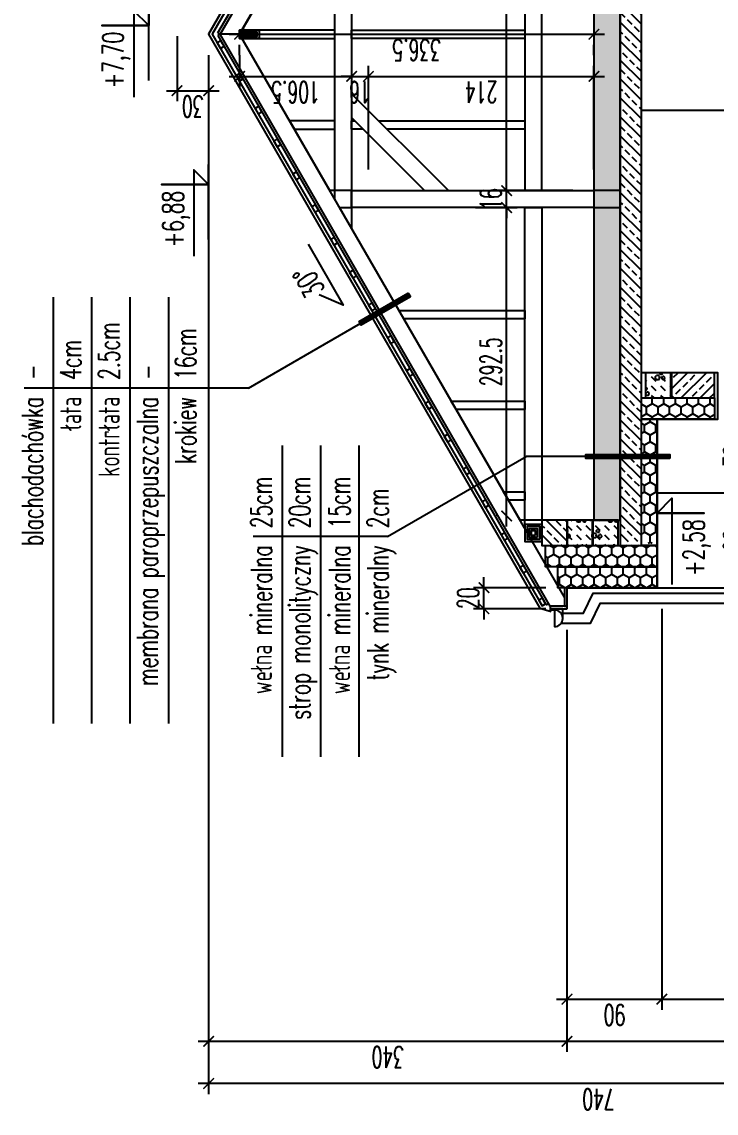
# Model space of a CAD drawing. Header units: millimetres. Extents: x -24587 to 37983, y -70862 to 338.
# Drawn here: x 13730 to 14389, y -61416 to -60381 of the extents above; entities that cross this region are included whole.
import ezdxf
from ezdxf.enums import TextEntityAlignment as Align

# ---------------------------------------------------------------- set-up
doc = ezdxf.new("R2010")
doc.units = ezdxf.units.MM
doc.header["$LTSCALE"] = 50
doc.linetypes.add('DASHED2', pattern=[9.525, 6.35, -3.175])
doc.layers.get('Defpoints').update_dxf_attribs({"color": 251})
for name, color, linetype in [('A-WIEZBA', 163, 'Continuous'), ('K-CIENKIEP', 8, 'DASHED2'), ('K-HATCH', 8, 'Continuous'), ('K-LINIA', 254, 'Continuous'), ('K-SCIANY', 2, 'Continuous'), ('K-SRUBY', 3, 'Continuous'), ('K-TEXT 2.4mm', 71, 'Continuous'), ('K-TEXT 2mm', 254, 'Continuous'), ('K-WYMIARY', 1, 'Continuous')]:
    doc.layers.add(name, color=color, linetype=linetype)
doc.styles.add('text 2mm', font='romans.shx', dxfattribs={"width": 0.65})
doc.styles.add('WYM1', font='romanszb.shx', dxfattribs={"width": 0.6})
doc.dimstyles.new('CM100', dxfattribs={"dimscale": 5, "dimtxt": 2, "dimasz": 1, "dimexe": 1, "dimexo": 2, "dimgap": 0.5, "dimtad": 1, "dimrnd": 0.5, "dimdsep": 46, "dimtxsty": 'WYM1', "dimblk": 'OBLIQUE', "dimcen": 0, "dimdle": 1, "dimclrd": 253, "dimclre": 251, "dimclrt": 30, "dimadec": 0, "dimazin": 0, "dimtfac": 1, "dimtix": 1, "dimtmove": 0, "dimatfit": 0, "dimfxl": 1, "dimtfillclr": 256, "dimtolj": 1, "dimarcsym": 0})
pattern_1 = [(90, (1476.231, -2), (-5.4992613, 9.525), [6.35, -12.7]), (210, (1476.231, -2), (-5.49926133, -9.525), [6.35, -12.7]), (150, (1476.231, -2), (-10.9985226, 2e-08), [-12.7, 6.35])]
pattern_2 = [(90, (-4e-14, 1), (-30, 30), [1, -29]), (90, (-3, 1), (-30, 30), [1, -29]), (90, (-2, 6), (-30, 30), [1, -29]), (90, (-5, 6), (-30, 30), [1, -29]), (90, (-15, 16), (-30, 30), [1, -29]), (90, (-18, 16), (-30, 30), [1, -29]), (90, (-17, 21), (-30, 30), [1, -29]), (90, (-20, 21), (-30, 30), [1, -29]), (90, (-5, 1), (-30, 30), [2, -28]), (90, (-9, 1), (-30, 30), [2, -28]), (90, (-20, 16), (-30, 30), [2, -28]), (90, (-24, 16), (-30, 30), [2, -28]), (180, (-1, -4e-14), (-30, -30), [1, -29]), (180, (-1, 3), (-30, -30), [1, -29]), (180, (-3, 5), (-30, -30), [1, -29]), (180, (-3, 8), (-30, -30), [1, -29]), (180, (-16, 15), (-30, -30), [1, -29]), (180, (-16, 18), (-30, -30), [1, -29]), (180, (-18, 20), (-30, -30), [1, -29]), (180, (-18, 23), (-30, -30), [1, -29]), (180, (-6, -3e-13), (-30, -30), [2, -28]), (180, (-6, 4), (-30, -30), [2, -28]), (180, (-21, 15), (-30, -30), [2, -28]), (180, (-21, 19), (-30, -30), [2, -28]), (135, (-2, -8e-14), (-45, 15), [1.414214, -41.012193]), (135, (-8e-14, 2), (-45, 15), [1.414214, -41.012193]), (135, (-4, 5), (-45, 15), [1.414214, -41.012193]), (135, (-2, 7), (-45, 15), [1.414214, -41.012193]), (135, (-17, 15), (-45, 15), [1.414214, -41.012193]), (135, (-15, 17), (-45, 15), [1.414214, -41.012193]), (135, (-19, 20), (-45, 15), [1.414214, -41.012193]), (135, (-17, 22), (-45, 15), [1.414214, -41.012193]), (135, (-8, -3e-13), (-45, 15), [1.414214, -41.012193]), (135, (-5, 3), (-45, 15), [1.414214, -41.012193]), (135, (-23, 15), (-45, 15), [1.414214, -41.012193]), (135, (-20, 18), (-45, 15), [1.414214, -41.012193]), (45, (-1, -4e-14), (-3e-12, 60), [1.414214, -19.79899]), (45, (-3, 2), (-3e-12, 60), [1.414214, -19.79899]), (45, (-3, 5), (-3e-12, 60), [1.414214, -19.79899]), (45, (-5, 7), (-3e-12, 60), [1.414214, -19.79899]), (45, (-16, 15), (-3e-12, 60), [1.414214, -19.79899]), (45, (-18, 17), (-3e-12, 60), [1.414214, -19.79899]), (45, (-18, 20), (-3e-12, 60), [1.414214, -19.79899]), (45, (-20, 22), (-3e-12, 60), [1.414214, -19.79899]), (45, (-6, -3e-13), (-3e-12, 60), [1.414214, -19.79899]), (45, (-9, 3), (-3e-12, 60), [1.414214, -19.79899]), (45, (-21, 15), (-3e-12, 60), [1.414214, -19.79899]), (45, (-24, 18), (-3e-12, 60), [1.414214, -19.79899]), (135, (-5, 10), (-8.83883476, -4e-13), [6.25, -6.25])]

# ---------------------------------------------------------------- blocks, each defined once
blk = doc.blocks.new('_ArchTick')
at = {"color": 0, "linetype": 'ByBlock', "const_width": 0.15}
blk.add_lwpolyline([(-0.5, -0.5), (0.5, 0.5)], dxfattribs=at)
blk = doc.blocks.new('*D168')
at = {"layer": 'Defpoints', "color": 0, "transparency": 16777216}
for p in [(13936.4, -60392.3), (14272.7, -60392.3), (14272.7, -60392.3)]:
    blk.add_point(p, dxfattribs=at)
at = {"layer": 'K-WYMIARY', "color": 253, "lineweight": -2, "transparency": 16777216}
blk.add_line((13926.4, -60392.3), (14282.7, -60392.3), dxfattribs=at)
at = {"layer": 'K-WYMIARY', "color": 251, "lineweight": -2, "transparency": 16777216}
for p, q in [((13936.4, -60412.3), (13936.4, -60402.3)), ((14272.7, -60412.3), (14272.7, -60402.3))]:
    blk.add_line(p, q, dxfattribs=at)
at = {"layer": 'K-WYMIARY', "color": 253, "lineweight": -2, "transparency": 16777216, "xscale": 10, "yscale": 10, "zscale": 10, "rotation": 180.0000000000002}
blk.add_blockref('_ArchTick', (13936.4, -60392.3), dxfattribs=at)
at = {"layer": 'K-WYMIARY', "color": 253, "lineweight": -2, "transparency": 16777216, "xscale": 10, "yscale": 10, "zscale": 10}
blk.add_blockref('_ArchTick', (14272.7, -60392.3), dxfattribs=at)
at = {"layer": 'K-WYMIARY', "color": 30, "transparency": 16777216, "insert": (14104.5, -60407.3), "char_height": 20, "attachment_point": 5, "rotation": 180, "style": 'WYM1'}
blk.add_mtext('\\A1;336.5', dxfattribs=at)
blk = doc.blocks.new('*D161')
at = {"layer": 'Defpoints', "color": 0, "transparency": 16777216}
for p in [(13907, -60392.3), (14647.2, -60959.3), (13907, -61387.5)]:
    blk.add_point(p, dxfattribs=at)
at = {"layer": 'K-WYMIARY', "color": 251, "lineweight": -2, "transparency": 16777216}
for p, q in [((13907, -60412.3), (13907, -61397.5)), ((14647.2, -60979.3), (14647.2, -61397.5))]:
    blk.add_line(p, q, dxfattribs=at)
at = {"layer": 'K-WYMIARY', "color": 253, "lineweight": -2, "transparency": 16777216}
blk.add_line((14657.2, -61387.5), (13897, -61387.5), dxfattribs=at)
at = {"layer": 'K-WYMIARY', "color": 253, "lineweight": -2, "transparency": 16777216, "xscale": 10, "yscale": 10, "zscale": 10, "rotation": 180.0000000000002}
blk.add_blockref('_ArchTick', (13907, -61387.5), dxfattribs=at)
at = {"layer": 'K-WYMIARY', "color": 253, "lineweight": -2, "transparency": 16777216, "xscale": 10, "yscale": 10, "zscale": 10}
blk.add_blockref('_ArchTick', (14647.2, -61387.5), dxfattribs=at)
at = {"layer": 'K-WYMIARY', "color": 30, "transparency": 16777216, "insert": (14277.1, -61402.5), "char_height": 20, "attachment_point": 5, "rotation": 180, "style": 'WYM1'}
blk.add_mtext('\\A1;740', dxfattribs=at)
blk = doc.blocks.new('*D162')
at = {"layer": 'Defpoints', "color": 0, "transparency": 16777216}
for p in [(13907, -60392.3), (14247.1, -60937.3), (14247.1, -61347.5)]:
    blk.add_point(p, dxfattribs=at)
at = {"layer": 'K-WYMIARY', "color": 251, "lineweight": -2, "transparency": 16777216}
for p, q in [((13907, -60412.3), (13907, -61357.5)), ((14247.1, -60957.3), (14247.1, -61357.5))]:
    blk.add_line(p, q, dxfattribs=at)
at = {"layer": 'K-WYMIARY', "color": 253, "lineweight": -2, "transparency": 16777216}
blk.add_line((13897, -61347.5), (14257.1, -61347.5), dxfattribs=at)
at = {"layer": 'K-WYMIARY', "color": 253, "lineweight": -2, "transparency": 16777216, "xscale": 10, "yscale": 10, "zscale": 10, "rotation": 180.0000000000002}
blk.add_blockref('_ArchTick', (13907, -61347.5), dxfattribs=at)
at = {"layer": 'K-WYMIARY', "color": 253, "lineweight": -2, "transparency": 16777216, "xscale": 10, "yscale": 10, "zscale": 10}
blk.add_blockref('_ArchTick', (14247.1, -61347.5), dxfattribs=at)
at = {"layer": 'K-WYMIARY', "color": 30, "transparency": 16777216, "insert": (14077, -61362.5), "char_height": 20, "attachment_point": 5, "rotation": 180, "style": 'WYM1'}
blk.add_mtext('\\A1;340', dxfattribs=at)
blk = doc.blocks.new('*D163')
at = {"layer": 'Defpoints', "color": 0, "transparency": 16777216}
for p in [(14247.1, -60937.3), (14647.2, -60959.3), (14647.2, -61347.5)]:
    blk.add_point(p, dxfattribs=at)
at = {"layer": 'K-WYMIARY', "color": 251, "lineweight": -2, "transparency": 16777216}
for p, q in [((14247.1, -60957.3), (14247.1, -61357.5)), ((14647.2, -60979.3), (14647.2, -61357.5))]:
    blk.add_line(p, q, dxfattribs=at)
at = {"layer": 'K-WYMIARY', "color": 253, "lineweight": -2, "transparency": 16777216}
blk.add_line((14237.1, -61347.5), (14657.2, -61347.5), dxfattribs=at)
at = {"layer": 'K-WYMIARY', "color": 253, "lineweight": -2, "transparency": 16777216, "xscale": 10, "yscale": 10, "zscale": 10, "rotation": 180.0000000000002}
blk.add_blockref('_ArchTick', (14247.1, -61347.5), dxfattribs=at)
at = {"layer": 'K-WYMIARY', "color": 253, "lineweight": -2, "transparency": 16777216, "xscale": 10, "yscale": 10, "zscale": 10}
blk.add_blockref('_ArchTick', (14647.2, -61347.5), dxfattribs=at)
at = {"layer": 'K-WYMIARY', "color": 30, "transparency": 16777216, "insert": (14447.2, -61362.5), "char_height": 20, "attachment_point": 5, "rotation": 180, "style": 'WYM1'}
blk.add_mtext('\\A1;400', dxfattribs=at)
blk = doc.blocks.new('*D164')
at = {"layer": 'Defpoints', "color": 0, "transparency": 16777216}
for p in [(14337.2, -60917.3), (14247.1, -60937.3), (14337.2, -61307.5)]:
    blk.add_point(p, dxfattribs=at)
at = {"layer": 'K-WYMIARY', "color": 251, "lineweight": -2, "transparency": 16777216}
for p, q in [((14337.2, -60937.3), (14337.2, -61317.5)), ((14247.1, -60957.3), (14247.1, -61317.5))]:
    blk.add_line(p, q, dxfattribs=at)
at = {"layer": 'K-WYMIARY', "color": 253, "lineweight": -2, "transparency": 16777216}
blk.add_line((14237.1, -61307.5), (14347.2, -61307.5), dxfattribs=at)
at = {"layer": 'K-WYMIARY', "color": 253, "lineweight": -2, "transparency": 16777216, "xscale": 10, "yscale": 10, "zscale": 10, "rotation": 180.0000000000002}
blk.add_blockref('_ArchTick', (14247.1, -61307.5), dxfattribs=at)
at = {"layer": 'K-WYMIARY', "color": 253, "lineweight": -2, "transparency": 16777216, "xscale": 10, "yscale": 10, "zscale": 10}
blk.add_blockref('_ArchTick', (14337.2, -61307.5), dxfattribs=at)
at = {"layer": 'K-WYMIARY', "color": 30, "transparency": 16777216, "insert": (14292.2, -61322.5), "char_height": 20, "attachment_point": 5, "rotation": 180, "style": 'WYM1'}
blk.add_mtext('\\A1;90', dxfattribs=at)
blk = doc.blocks.new('*D165')
at = {"layer": 'Defpoints', "color": 0, "transparency": 16777216}
for p in [(14337.2, -60917.3), (14647.2, -60959.3), (14647.2, -61307.5)]:
    blk.add_point(p, dxfattribs=at)
at = {"layer": 'K-WYMIARY', "color": 251, "lineweight": -2, "transparency": 16777216}
for p, q in [((14337.2, -60937.3), (14337.2, -61317.5)), ((14647.2, -60979.3), (14647.2, -61317.5))]:
    blk.add_line(p, q, dxfattribs=at)
at = {"layer": 'K-WYMIARY', "color": 253, "lineweight": -2, "transparency": 16777216}
blk.add_line((14327.2, -61307.5), (14657.2, -61307.5), dxfattribs=at)
at = {"layer": 'K-WYMIARY', "color": 253, "lineweight": -2, "transparency": 16777216, "xscale": 10, "yscale": 10, "zscale": 10, "rotation": 180.0000000000002}
blk.add_blockref('_ArchTick', (14337.2, -61307.5), dxfattribs=at)
at = {"layer": 'K-WYMIARY', "color": 253, "lineweight": -2, "transparency": 16777216, "xscale": 10, "yscale": 10, "zscale": 10}
blk.add_blockref('_ArchTick', (14647.2, -61307.5), dxfattribs=at)
at = {"layer": 'K-WYMIARY', "color": 30, "transparency": 16777216, "insert": (14492.2, -61322.5), "char_height": 20, "attachment_point": 5, "rotation": 180, "style": 'WYM1'}
blk.add_mtext('\\A1;310', dxfattribs=at)
blk = doc.blocks.new('*D179')
at = {"layer": 'Defpoints', "color": 0, "transparency": 16777216}
for p in [(14140.4, -60556.7), (14189.8, -60556.7), (14200.3, -60849.3)]:
    blk.add_point(p, dxfattribs=at)
at = {"layer": 'K-WYMIARY', "color": 253, "lineweight": -2, "transparency": 16777216}
blk.add_line((14189.8, -60859.3), (14189.8, -60546.7), dxfattribs=at)
at = {"layer": 'K-WYMIARY', "color": 251, "lineweight": -2, "transparency": 16777216}
for p, q in [((14160.4, -60556.7), (14199.8, -60556.7)), ((14180.3, -60849.3), (14179.8, -60849.3))]:
    blk.add_line(p, q, dxfattribs=at)
at = {"layer": 'K-WYMIARY', "color": 253, "lineweight": -2, "transparency": 16777216, "xscale": 10, "yscale": 10, "zscale": 10}
for p, rotation in [((14189.8, -60556.7), 90.0000000000002), ((14189.8, -60849.3), 270.0000000000002)]:
    blk.add_blockref('_ArchTick', p, dxfattribs=dict(at, rotation=rotation))
at = {"layer": 'K-WYMIARY', "color": 30, "transparency": 16777216, "insert": (14174.8, -60703), "char_height": 20, "attachment_point": 5, "rotation": 90, "style": 'WYM1'}
blk.add_mtext('\\A1;292.5', dxfattribs=at)
blk = doc.blocks.new('*D180')
at = {"layer": 'Defpoints', "color": 0, "transparency": 16777216}
for p in [(14189.8, -60540.7), (14272.7, -60540.7), (14140.4, -60556.7)]:
    blk.add_point(p, dxfattribs=at)
at = {"layer": 'K-WYMIARY', "color": 253, "lineweight": -2, "transparency": 16777216}
for p, q in [((14189.8, -60540.7), (14189.8, -60530.7)), ((14189.8, -60556.7), (14189.8, -60540.7)), ((14189.8, -60556.7), (14189.8, -60566.7))]:
    blk.add_line(p, q, dxfattribs=at)
at = {"layer": 'K-WYMIARY', "color": 251, "lineweight": -2, "transparency": 16777216}
for p, q in [((14252.7, -60540.7), (14179.8, -60540.7)), ((14160.4, -60556.7), (14199.8, -60556.7))]:
    blk.add_line(p, q, dxfattribs=at)
at = {"layer": 'K-WYMIARY', "color": 253, "lineweight": -2, "transparency": 16777216, "xscale": 10, "yscale": 10, "zscale": 10}
for p, rotation in [((14189.8, -60540.7), 270.0000000000002), ((14189.8, -60556.7), 90.0000000000002)]:
    blk.add_blockref('_ArchTick', p, dxfattribs=dict(at, rotation=rotation))
at = {"layer": 'K-WYMIARY', "color": 30, "transparency": 16777216, "insert": (14174.8, -60548.7), "char_height": 20, "attachment_point": 5, "rotation": 90, "style": 'WYM1'}
blk.add_mtext('\\A1;16', dxfattribs=at)
blk = doc.blocks.new('*D174')
at = {"layer": 'Defpoints', "color": 0, "transparency": 16777216}
for p in [(14189.8, -60244), (14272.7, -60244), (14272.7, -60540.7)]:
    blk.add_point(p, dxfattribs=at)
at = {"layer": 'K-WYMIARY', "color": 253, "lineweight": -2, "transparency": 16777216}
blk.add_line((14189.8, -60550.7), (14189.8, -60234), dxfattribs=at)
at = {"layer": 'K-WYMIARY', "color": 251, "lineweight": -2, "transparency": 16777216}
for p, q in [((14252.7, -60244), (14179.8, -60244)), ((14252.7, -60540.7), (14179.8, -60540.7))]:
    blk.add_line(p, q, dxfattribs=at)
at = {"layer": 'K-WYMIARY', "color": 253, "lineweight": -2, "transparency": 16777216, "xscale": 10, "yscale": 10, "zscale": 10}
for p, rotation in [((14189.8, -60244), 90.0000000000002), ((14189.8, -60540.7), 270.0000000000002)]:
    blk.add_blockref('_ArchTick', p, dxfattribs=dict(at, rotation=rotation))
at = {"layer": 'K-WYMIARY', "color": 30, "transparency": 16777216, "insert": (14174.8, -60300.7), "char_height": 20, "attachment_point": 5, "rotation": 90, "style": 'WYM1'}
blk.add_mtext('\\A1;296.5', dxfattribs=at)
blk = doc.blocks.new('*D177')
at = {"layer": 'Defpoints', "color": 0, "transparency": 16777216}
for p in [(14272.7, -60432.3), (14058.7, -60540.7), (14272.7, -60540.7)]:
    blk.add_point(p, dxfattribs=at)
at = {"layer": 'K-WYMIARY', "color": 251, "lineweight": -2, "transparency": 16777216}
for p, q in [((14058.7, -60520.7), (14058.7, -60422.3)), ((14272.7, -60520.7), (14272.7, -60422.3))]:
    blk.add_line(p, q, dxfattribs=at)
at = {"layer": 'K-WYMIARY', "color": 253, "lineweight": -2, "transparency": 16777216}
blk.add_line((14048.7, -60432.3), (14282.7, -60432.3), dxfattribs=at)
at = {"layer": 'K-WYMIARY', "color": 253, "lineweight": -2, "transparency": 16777216, "xscale": 10, "yscale": 10, "zscale": 10, "rotation": 180.0000000000002}
blk.add_blockref('_ArchTick', (14058.7, -60432.3), dxfattribs=at)
at = {"layer": 'K-WYMIARY', "color": 253, "lineweight": -2, "transparency": 16777216, "xscale": 10, "yscale": 10, "zscale": 10}
blk.add_blockref('_ArchTick', (14272.7, -60432.3), dxfattribs=at)
at = {"layer": 'K-WYMIARY', "color": 30, "transparency": 16777216, "insert": (14165.7, -60447.3), "char_height": 20, "attachment_point": 5, "rotation": 180, "style": 'WYM1'}
blk.add_mtext('\\A1;214', dxfattribs=at)
blk = doc.blocks.new('*D178')
at = {"layer": 'Defpoints', "color": 0, "transparency": 16777216}
for p in [(13936.4, -60392.3), (14042.7, -60392.3), (14042.7, -60432.3)]:
    blk.add_point(p, dxfattribs=at)
at = {"layer": 'K-WYMIARY', "color": 251, "lineweight": -2, "transparency": 16777216}
for p, q in [((13936.4, -60412.3), (13936.4, -60442.3)), ((14042.7, -60412.3), (14042.7, -60442.3))]:
    blk.add_line(p, q, dxfattribs=at)
at = {"layer": 'K-WYMIARY', "color": 253, "lineweight": -2, "transparency": 16777216}
blk.add_line((13926.4, -60432.3), (14052.7, -60432.3), dxfattribs=at)
at = {"layer": 'K-WYMIARY', "color": 253, "lineweight": -2, "transparency": 16777216, "xscale": 10, "yscale": 10, "zscale": 10, "rotation": 180.0000000000002}
blk.add_blockref('_ArchTick', (13936.4, -60432.3), dxfattribs=at)
at = {"layer": 'K-WYMIARY', "color": 253, "lineweight": -2, "transparency": 16777216, "xscale": 10, "yscale": 10, "zscale": 10}
blk.add_blockref('_ArchTick', (14042.7, -60432.3), dxfattribs=at)
at = {"layer": 'K-WYMIARY', "color": 30, "transparency": 16777216, "insert": (13989.5, -60447.3), "char_height": 20, "attachment_point": 5, "rotation": 180, "style": 'WYM1'}
blk.add_mtext('\\A1;106.5', dxfattribs=at)
blk = doc.blocks.new('*D167')
at = {"layer": 'Defpoints', "color": 0, "transparency": 16777216}
for p in [(14042.7, -60432.3), (14058.7, -60432.3), (14058.7, -60432.3)]:
    blk.add_point(p, dxfattribs=at)
at = {"layer": 'K-WYMIARY', "color": 253, "lineweight": -2, "transparency": 16777216}
for p, q in [((14042.7, -60432.3), (14032.7, -60432.3)), ((14042.7, -60432.3), (14058.7, -60432.3)), ((14058.7, -60432.3), (14068.7, -60432.3))]:
    blk.add_line(p, q, dxfattribs=at)
at = {"layer": 'K-WYMIARY', "color": 251, "lineweight": -2, "transparency": 16777216}
for p, q in [((14042.7, -60452.3), (14042.7, -60442.3)), ((14058.7, -60452.3), (14058.7, -60442.3))]:
    blk.add_line(p, q, dxfattribs=at)
at = {"layer": 'K-WYMIARY', "color": 253, "lineweight": -2, "transparency": 16777216, "xscale": 10, "yscale": 10, "zscale": 10}
blk.add_blockref('_ArchTick', (14042.7, -60432.3), dxfattribs=at)
at = {"layer": 'K-WYMIARY', "color": 253, "lineweight": -2, "transparency": 16777216, "xscale": 10, "yscale": 10, "zscale": 10, "rotation": 180.0000000000002}
blk.add_blockref('_ArchTick', (14058.7, -60432.3), dxfattribs=at)
at = {"layer": 'K-WYMIARY', "color": 30, "transparency": 16777216, "insert": (14050.7, -60447.3), "char_height": 20, "attachment_point": 5, "rotation": 180, "style": 'WYM1'}
blk.add_mtext('\\A1;16', dxfattribs=at)
blk = doc.blocks.new('*D172')
at = {"layer": 'Defpoints', "color": 0, "transparency": 16777216}
for p in [(14168.3, -60917.3), (14247.1, -60917.3), (14247.1, -60937.3)]:
    blk.add_point(p, dxfattribs=at)
at = {"layer": 'K-WYMIARY', "color": 253, "lineweight": -2, "transparency": 16777216}
for p, q in [((14168.3, -60917.3), (14168.3, -60907.3)), ((14168.3, -60937.3), (14168.3, -60917.3)), ((14168.3, -60937.3), (14168.3, -60947.3))]:
    blk.add_line(p, q, dxfattribs=at)
at = {"layer": 'K-WYMIARY', "color": 251, "lineweight": -2, "transparency": 16777216}
for p, q in [((14227.1, -60917.3), (14158.3, -60917.3)), ((14227.1, -60937.3), (14158.3, -60937.3))]:
    blk.add_line(p, q, dxfattribs=at)
at = {"layer": 'K-WYMIARY', "color": 253, "lineweight": -2, "transparency": 16777216, "xscale": 10, "yscale": 10, "zscale": 10}
for p, rotation in [((14168.3, -60917.3), 270.0000000000001), ((14168.3, -60937.3), 90.0000000000001)]:
    blk.add_blockref('_ArchTick', p, dxfattribs=dict(at, rotation=rotation))
at = {"layer": 'K-WYMIARY', "color": 30, "transparency": 16777216, "insert": (14153.3, -60927.3), "char_height": 20, "attachment_point": 5, "rotation": 90, "style": 'WYM1'}
blk.add_mtext('\\A1;20', dxfattribs=at)
blk = doc.blocks.new('*D186')
at = {"layer": 'Defpoints', "color": 0, "transparency": 16777216}
for p in [(14332.7, -60827.3), (14420.7, -60827.3), (14332.7, -60917.3)]:
    blk.add_point(p, dxfattribs=at)
at = {"layer": 'K-WYMIARY', "color": 253, "lineweight": -2, "transparency": 16777216}
blk.add_line((14420.7, -60927.3), (14420.7, -60817.3), dxfattribs=at)
at = {"layer": 'K-WYMIARY', "color": 251, "lineweight": -2, "transparency": 16777216}
for p, q in [((14352.7, -60827.3), (14430.7, -60827.3)), ((14352.7, -60917.3), (14430.7, -60917.3))]:
    blk.add_line(p, q, dxfattribs=at)
at = {"layer": 'K-WYMIARY', "color": 253, "lineweight": -2, "transparency": 16777216, "xscale": 10, "yscale": 10, "zscale": 10}
for p, rotation in [((14420.7, -60827.3), 90.00000000000061), ((14420.7, -60917.3), 270.0000000000006)]:
    blk.add_blockref('_ArchTick', p, dxfattribs=dict(at, rotation=rotation))
at = {"layer": 'K-WYMIARY', "color": 30, "transparency": 16777216, "insert": (14405.7, -60872.3), "char_height": 20, "attachment_point": 5, "rotation": 90, "style": 'WYM1'}
blk.add_mtext('\\A1;90', dxfattribs=at)
blk = doc.blocks.new('*D187')
at = {"layer": 'Defpoints', "color": 0, "transparency": 16777216}
for p in [(14390.2, -60757.3), (14420.7, -60757.3), (14332.7, -60827.3)]:
    blk.add_point(p, dxfattribs=at)
at = {"layer": 'K-WYMIARY', "color": 253, "lineweight": -2, "transparency": 16777216}
blk.add_line((14420.7, -60837.3), (14420.7, -60747.3), dxfattribs=at)
at = {"layer": 'K-WYMIARY', "color": 251, "lineweight": -2, "transparency": 16777216}
for p, q in [((14410.2, -60757.3), (14430.7, -60757.3)), ((14352.7, -60827.3), (14430.7, -60827.3))]:
    blk.add_line(p, q, dxfattribs=at)
at = {"layer": 'K-WYMIARY', "color": 253, "lineweight": -2, "transparency": 16777216, "xscale": 10, "yscale": 10, "zscale": 10}
for p, rotation in [((14420.7, -60757.3), 90.00000000000061), ((14420.7, -60827.3), 270.0000000000006)]:
    blk.add_blockref('_ArchTick', p, dxfattribs=dict(at, rotation=rotation))
at = {"layer": 'K-WYMIARY', "color": 30, "transparency": 16777216, "insert": (14405.7, -60792.3), "char_height": 20, "attachment_point": 5, "rotation": 90, "style": 'WYM1'}
blk.add_mtext('\\A1;70', dxfattribs=at)
blk = doc.blocks.new('*D188')
at = {"layer": 'Defpoints', "color": 0, "transparency": 16777216}
for p in [(14390.2, -60757.3), (14460.7, -60757.3), (14332.7, -60917.3)]:
    blk.add_point(p, dxfattribs=at)
at = {"layer": 'K-WYMIARY', "color": 253, "lineweight": -2, "transparency": 16777216}
blk.add_line((14460.7, -60927.3), (14460.7, -60747.3), dxfattribs=at)
at = {"layer": 'K-WYMIARY', "color": 251, "lineweight": -2, "transparency": 16777216}
for p, q in [((14410.2, -60757.3), (14470.7, -60757.3)), ((14352.7, -60917.3), (14470.7, -60917.3))]:
    blk.add_line(p, q, dxfattribs=at)
at = {"layer": 'K-WYMIARY', "color": 253, "lineweight": -2, "transparency": 16777216, "xscale": 10, "yscale": 10, "zscale": 10}
for p, rotation in [((14460.7, -60757.3), 90.00000000000061), ((14460.7, -60917.3), 270.0000000000006)]:
    blk.add_blockref('_ArchTick', p, dxfattribs=dict(at, rotation=rotation))
at = {"layer": 'K-WYMIARY', "color": 30, "transparency": 16777216, "insert": (14445.7, -60837.3), "char_height": 20, "attachment_point": 5, "rotation": 90, "style": 'WYM1'}
blk.add_mtext('\\A1;160', dxfattribs=at)
blk = doc.blocks.new('A$Ccb614bb5')
blk.add_lwpolyline([(-9, 0), (0, 0), (0, 12), (-1, 12), (-1, 8), (-17, 8)])
blk.add_arc((-9, 8), 8, 180, 0)
blk = doc.blocks.new('*D237')
at = {"layer": 'Defpoints', "color": 0, "transparency": 16777216}
for p in [(13877, -60374.3), (13907, -60392.3), (13907, -60445.9)]:
    blk.add_point(p, dxfattribs=at)
at = {"layer": 'K-WYMIARY', "color": 251, "lineweight": -2, "transparency": 16777216}
for p, q in [((13877, -60394.3), (13877, -60455.9)), ((13907, -60412.3), (13907, -60455.9))]:
    blk.add_line(p, q, dxfattribs=at)
at = {"layer": 'K-WYMIARY', "color": 253, "lineweight": -2, "transparency": 16777216}
blk.add_line((13867, -60445.9), (13917, -60445.9), dxfattribs=at)
at = {"layer": 'K-WYMIARY', "color": 253, "lineweight": -2, "transparency": 16777216, "xscale": 10, "yscale": 10, "zscale": 10}
for p, rotation in [((13877, -60445.9), 179.9999999999999), ((13907, -60445.9), 359.9999999999999)]:
    blk.add_blockref('_ArchTick', p, dxfattribs=dict(at, rotation=rotation))
at = {"layer": 'K-WYMIARY', "color": 30, "transparency": 16777216, "insert": (13892, -60460.9), "char_height": 20, "attachment_point": 5, "rotation": 180, "style": 'WYM1'}
blk.add_mtext('\\A1;30', dxfattribs=at)

msp = doc.modelspace()

# ---------------------------------------------------------------- hatches: boundary and pattern name
at = {"layer": 'K-HATCH'}
h = msp.add_hatch(dxfattribs=at)
h.set_pattern_fill('ANSI33', color=256, scale=2, angle=360, style=0)
h.set_pattern_definition([(135, (1476.231, -3e-11), (-8.980256, -8.980256), []), (135, (1476.231, 8.98), (-8.980256, -8.980256), [6.35, -3.175])])
h.paths.add_polyline_path([(14297.683, -60873.349), (14317.683, -60873.349), (14317.683, -60331.349), (14321.683, -60331.349), (14321.683, -60307.349), (14317.683, -60307.349), (14317.683, -59931.349), (14321.683, -59931.349), (14321.683, -59911.349), (14297.683, -59911.349)])
h = msp.add_hatch(dxfattribs=at)
h.set_pattern_fill('HONEY', color=256, scale=2)
h.set_pattern_definition([(90, (1476.231, -3e-11), (-5.4992613, 9.525), [6.35, -12.7]), (210, (1476.231, -3e-11), (-5.49926133, -9.525), [6.35, -12.7]), (150, (1476.231, -3e-11), (-10.9985226, 2e-08), [-12.7, 6.35])])
h.paths.add_polyline_path([(14272.683, -59935.349), (14272.683, -60853.349), (14297.683, -60853.349), (14297.683, -59935.349)])
h = msp.add_hatch(dxfattribs=at)
h.set_pattern_fill('GAZOBET', color=256, angle=90, style=0, pattern_type=2)
h.set_pattern_definition(pattern_2)
h.paths.add_polyline_path([(14321.683, -60713.349), (14321.683, -60737.349), (14345.683, -60737.349), (14345.683, -60713.349)])
h = msp.add_hatch(dxfattribs=at)
h.set_pattern_fill('ANSI33', color=256, scale=2, angle=360, style=0)
h.paths.add_polyline_path([(14346.183, -60737.349), (14387.183, -60737.349), (14387.183, -60713.349), (14346.183, -60713.349)])
h = msp.add_hatch(dxfattribs=at)
h.set_pattern_fill('HONEY', color=256, scale=2)
h.set_pattern_definition([(90, (1476.231, -2), (-5.4992613, 9.525), [6.35, -12.7]), (210, (1476.231, -2), (-5.49926133, -9.525), [6.35, -12.7]), (150, (1476.231, -2), (-10.9985226, 2e-08), [-12.7, 6.35])])
h.paths.add_polyline_path([(14317.683, -60737.349), (14317.683, -60757.349), (14387.183, -60757.348), (14387.183, -60737.348)])
h = msp.add_hatch(dxfattribs=at)
h.set_pattern_fill('HONEY', color=256, scale=2)
h.set_pattern_definition([(90, (1474.231, -3e-11), (-5.4992613, 9.525), [6.35, -12.7]), (210, (1474.231, -3e-11), (-5.49926133, -9.525), [6.35, -12.7]), (150, (1474.231, -3e-11), (-10.9985226, 2e-08), [-12.7, 6.35])])
h.paths.add_polyline_path([(14332.683, -60757.349), (14317.683, -60757.349), (14317.683, -60875.349), (14332.683, -60875.349)])
h = msp.add_hatch(dxfattribs=at)
h.set_pattern_fill('ANSI33', color=256, scale=2, angle=360, style=0)
h.set_pattern_definition([(135, (1476.231, -4), (-8.980256, -8.980256), []), (135, (1476.231, 4.98), (-8.980256, -8.980256), [6.35, -3.175])])
h.paths.add_polyline_path([(14247.183, -60853.349), (14223.183, -60853.349), (14223.183, -60877.349), (14247.183, -60877.349)])
h = msp.add_hatch(dxfattribs=at)
h.set_pattern_fill('GAZOBET', color=256, angle=90, style=0, pattern_type=2)
h.set_pattern_definition(pattern_2)
h.paths.add_polyline_path([(14271.183, -60853.349), (14247.183, -60853.349), (14247.183, -60877.349), (14271.183, -60877.349)])
h.paths.add_polyline_path([(14271.683, -60877.349), (14295.683, -60877.349), (14295.683, -60853.349), (14271.683, -60853.349)])
h = msp.add_hatch(dxfattribs=at)
h.set_pattern_fill('HONEY', color=256, scale=2)
h.set_pattern_definition(pattern_1)
h.paths.add_polyline_path([(14226.813, -60877.349), (14226.813, -60897.349), (14332.683, -60897.349), (14332.683, -60877.349)])
h = msp.add_hatch(dxfattribs=at)
h.set_pattern_fill('HONEY', color=256, scale=2)
h.set_pattern_definition(pattern_1)
h.paths.add_polyline_path([(14332.683, -60917.349), (14332.683, -60897.349), (14238.36, -60897.349), (14238.36, -60917.349)])

# ---------------------------------------------------------------- linework, layer by layer
at = {"layer": 'A-WIEZBA'}
for p, q in [((13915.766, -60391.099), (14227.467, -59851.217)), ((14231.132, -59849.869), (13917.931, -60392.349)), ((14244.657, -59858.443), (13936.406, -60392.349)), ((13915.766, -60393.599), (14227.467, -60933.481)), ((14231.132, -60934.829), (13917.931, -60392.349)), ((14244.657, -60926.255), (13936.406, -60392.349)), ((14227.467, -60933.481), (14229.632, -60932.231))]:
    msp.add_line(p, q, dxfattribs=at)
for points in [[(14042.665, -60244.016), (14042.665, -60576.395), (14026.665, -60548.682), (14026.665, -60244.016)], [(14223.183, -60540.682), (14223.183, -60367.349), (14207.183, -60367.349), (14207.183, -60540.682)], [(14111.961, -60540.682), (14134.589, -60540.682), (14042.665, -60448.758), (14042.665, -60471.386)], [(14042.665, -60556.682), (14042.665, -60540.682), (14272.683, -60540.682), (14272.683, -60556.682)], [(14223.183, -60556.682), (14223.183, -60857.349), (14207.183, -60857.349), (14207.183, -60556.682)], [(14223.183, -60873.349), (14223.183, -60857.349), (14207.183, -60857.349), (14207.183, -60873.349)], [(14221.183, -60871.349), (14221.183, -60859.349), (14209.183, -60859.349), (14209.183, -60871.349)], [(14219.183, -60869.349), (14219.183, -60861.349), (14211.183, -60861.349), (14211.183, -60869.349)], [(14217.183, -60867.349), (14217.183, -60863.349), (14213.183, -60863.349), (14213.183, -60867.349)]]:
    msp.add_lwpolyline(points, close=True, dxfattribs=at)
at = {"layer": 'A-WIEZBA', "elevation": 0}
for points in [[(13936.406, -60392.349), (13917.931, -60392.349), (13915.766, -60391.099)], [(13936.406, -60392.349), (13917.931, -60392.349), (13915.766, -60393.599)], [(14247.132, -60934.829), (14231.132, -60934.829)]]:
    msp.add_lwpolyline(points, dxfattribs=at)
for points in [[(13936.406, -60388.349), (13936.406, -60396.349), (14026.665, -60396.349), (14026.665, -60388.349)], [(13936.406, -60396.349), (13936.406, -60388.349), (13954.881, -60388.349), (13954.881, -60396.349)], [(13938.406, -60394.349), (13938.406, -60390.349), (13952.881, -60390.349), (13952.881, -60394.349)], [(14207.183, -60388.349), (14207.183, -60396.349), (14042.665, -60396.349), (14042.665, -60388.349)], [(13918.612, -60398.53), (13915.148, -60400.53), (13918.148, -60405.726), (13921.612, -60403.726)], [(13936.568, -60429.629), (13933.104, -60431.629), (13936.104, -60436.826), (13939.568, -60434.826)], [(13954.523, -60460.729), (13951.059, -60462.729), (13954.059, -60467.925), (13957.523, -60465.925)], [(13983.749, -60474.349), (13988.367, -60482.349), (14026.665, -60482.349), (14026.665, -60474.349)], [(14045.628, -60474.349), (14053.628, -60482.349), (14042.665, -60482.349), (14042.665, -60474.349)], [(14076.256, -60482.349), (14068.256, -60474.349), (14207.183, -60474.349), (14207.183, -60482.349)], [(13972.479, -60491.829), (13969.015, -60493.829), (13972.015, -60499.025), (13975.479, -60497.025)], [(13990.434, -60522.929), (13986.97, -60524.929), (13989.97, -60530.125), (13993.434, -60528.125)], [(14008.389, -60554.028), (14004.925, -60556.028), (14007.925, -60561.224), (14011.389, -60559.224)], [(14026.345, -60585.128), (14022.881, -60587.128), (14025.881, -60592.324), (14029.345, -60590.324)], [(14044.3, -60616.228), (14040.836, -60618.228), (14043.836, -60623.424), (14047.3, -60621.424)], [(14062.256, -60647.327), (14058.792, -60649.327), (14061.792, -60654.524), (14065.256, -60652.524)], [(14207.183, -60654.349), (14207.183, -60662.349), (14092.29, -60662.349), (14087.672, -60654.349)], [(14080.211, -60678.427), (14076.747, -60680.427), (14079.747, -60685.623), (14083.211, -60683.623)], [(14098.167, -60709.527), (14094.703, -60711.527), (14097.703, -60716.723), (14101.167, -60714.723)], [(14116.122, -60740.626), (14112.658, -60742.626), (14115.658, -60747.823), (14119.122, -60745.823)], [(14207.183, -60740.349), (14207.183, -60748.349), (14141.943, -60748.349), (14137.324, -60740.349)], [(14134.077, -60771.726), (14130.613, -60773.726), (14133.613, -60778.922), (14137.077, -60776.922)], [(14152.033, -60802.826), (14148.569, -60804.826), (14151.569, -60810.022), (14155.033, -60808.022)], [(14207.183, -60826.349), (14207.183, -60834.349), (14191.595, -60834.349), (14186.976, -60826.349)], [(14169.988, -60833.926), (14166.524, -60835.926), (14169.524, -60841.122), (14172.988, -60839.122)], [(14187.944, -60865.025), (14184.48, -60867.025), (14187.48, -60872.221), (14190.944, -60870.221)], [(14205.899, -60896.125), (14202.435, -60898.125), (14205.435, -60903.321), (14208.899, -60901.321)], [(14247.132, -60917.349), (14244.632, -60917.349), (14244.632, -60934.829), (14247.132, -60934.829)], [(14223.855, -60927.225), (14220.391, -60929.225), (14223.391, -60934.421), (14226.855, -60932.421)], [(14247.132, -60937.329), (14247.132, -60934.829), (14231.132, -60934.829), (14231.132, -60937.329)]]:
    msp.add_lwpolyline(points, close=True, dxfattribs=at)
at = {"layer": 'K-CIENKIEP', "ltscale": 0.2}
msp.add_lwpolyline([(14272.683, -60556.682), (14297.683, -60556.682), (14297.683, -60540.682), (14272.683, -60540.682)], dxfattribs=at)
at = {"layer": 'K-HATCH'}
for points in [[(14317.683, -59931.349), (14321.683, -59931.349), (14321.683, -59907.349), (14297.683, -59907.349), (14297.683, -60877.349), (14317.683, -60877.349), (14317.683, -60331.349), (14321.683, -60331.349), (14321.683, -60307.349), (14317.683, -60307.349)], [(14345.683, -60737.349), (14345.683, -60713.349), (14321.683, -60713.349), (14321.683, -60737.349)], [(14387.183, -60737.349), (14387.183, -60713.349), (14346.183, -60713.349), (14346.183, -60737.349)], [(14387.183, -60737.348), (14387.183, -60757.348), (14317.683, -60757.349), (14317.683, -60737.349)], [(14332.683, -60877.349), (14317.683, -60877.349), (14317.683, -60757.349), (14332.683, -60757.349)], [(14247.183, -60877.349), (14247.183, -60853.349), (14223.183, -60853.349), (14223.183, -60877.349)], [(14271.183, -60877.349), (14271.183, -60853.349), (14247.183, -60853.349), (14247.183, -60877.349)], [(14295.683, -60877.349), (14295.683, -60853.349), (14271.683, -60853.349), (14271.683, -60877.349)], [(14332.683, -60877.349), (14332.683, -60897.349), (14226.813, -60897.349), (14226.813, -60877.349)], [(14332.683, -60897.349), (14332.683, -60917.349), (14238.36, -60917.349), (14238.36, -60897.349)]]:
    msp.add_lwpolyline(points, close=True, dxfattribs=at)
msp.add_lwpolyline([(14297.683, -60849.349), (14297.683, -59931.349), (14272.683, -59931.349), (14272.683, -60853.349), (14297.683, -60853.349), (14297.683, -60849.349)], dxfattribs=at)
at = {"layer": 'K-LINIA'}
for points in [[(14317.683, -60464.349), (14595.183, -60464.349)], [(14332.683, -60827.349), (14596.183, -60827.349)], [(14297.413, -60917.349), (14596.183, -60917.349)]]:
    msp.add_lwpolyline(points, dxfattribs=at)
at = {"layer": 'K-SCIANY', "elevation": 0}
for points in [[(14221.289, -59847.917), (13906.961, -60392.349), (14221.289, -60936.781)], [(14221.289, -60936.781), (14232.001, -60939.761)]]:
    msp.add_lwpolyline(points, dxfattribs=at)
at = {"layer": 'K-SCIANY'}
for points in [[(14202.564, -59931.349), (14272.683, -59931.349), (14272.683, -60853.349), (14202.564, -60853.349), (14031.284, -60556.682), (14042.665, -60556.682), (14042.665, -60540.682), (14022.046, -60540.682), (13936.406, -60392.349), (14022.046, -60244.016), (14042.665, -60244.016), (14042.665, -60228.016), (14031.284, -60228.016), (14202.564, -59931.349)], [(14247.132, -60937.329), (14247.132, -60917.349), (14332.683, -60917.349), (14332.683, -60757.349), (14390.183, -60757.349), (14390.183, -60713.349), (14317.683, -60713.349), (14317.683, -60331.349), (14390.183, -60331.349), (14390.183, -60307.349), (14317.683, -60307.349), (14317.683, -59931.349), (14595.183, -59931.349), (14595.183, -60757.349), (14596.183, -60757.349), (14596.183, -60917.349), (14613.183, -60917.349), (14613.183, -60941.349), (14630.183, -60941.349), (14630.183, -60965.349), (14647.183, -60965.349), (14647.246, -61156.348)]]:
    msp.add_lwpolyline(points, dxfattribs=at)
at = {"layer": 'K-SRUBY', "elevation": 0}
msp.add_lwpolyline([(14223.391, -59850.277), (13910.425, -60392.349), (14223.391, -60934.421)], dxfattribs=at)
at = {"layer": 'K-SRUBY'}
for points in [[(14243.132, -60941.329), (14262.898, -60941.329), (14271.958, -60922.349), (14613.183, -60922.349)], [(14613.183, -60932.349), (14278.265, -60932.349), (14269.205, -60951.329), (14241.377, -60951.329)]]:
    msp.add_lwpolyline(points, dxfattribs=at)
at = {"layer": 'K-TEXT 2.4mm', "elevation": 0}
for points in [[(13850.223, -60436.215), (13850.223, -60365.018), (13850.223, -60384.139), (13836.169, -60370.085), (13836.169, -60384.139), (13850.223, -60384.139), (13805.573, -60384.139), (13836.169, -60384.139), (13836.169, -60451.899)], [(13906.961, -60587.046), (13906.961, -60515.85), (13906.961, -60534.971), (13892.907, -60520.916), (13892.907, -60534.971), (13906.961, -60534.971), (13862.311, -60534.971), (13892.907, -60534.971), (13892.907, -60602.731)]]:
    msp.add_lwpolyline(points, dxfattribs=at)
at = {"layer": 'K-TEXT 2.4mm'}
msp.add_lwpolyline([(14332.683, -60898.546), (14332.683, -60827.349), (14332.683, -60846.47), (14346.737, -60832.415), (14346.737, -60846.47), (14332.683, -60846.47), (14377.334, -60846.47), (14346.737, -60846.47), (14346.737, -60914.23)], dxfattribs=at)
at = {"layer": 'K-TEXT 2mm', "elevation": 0}
msp.add_lwpolyline([(14001.372, -60591.532), (14034.707, -60649.27), (14011.875, -60639.509)], dxfattribs=at)
at = {"layer": 'K-TEXT 2mm'}
for points in [[(13759.902, -61046.07), (13759.902, -60641.603)], [(13796.296, -61046.07), (13796.296, -60641.603)], [(13832.691, -61046.07), (13832.691, -60641.603)], [(13869.086, -61046.07), (13869.086, -60641.603)], [(13944.75, -60727.964), (14097.434, -60639.812)], [(13944.75, -60727.964), (13732.052, -60727.964)], [(13977.181, -61077.697), (13977.181, -60782.501)], [(14013.576, -61077.697), (14013.576, -60782.501)], [(14049.971, -61077.697), (14049.971, -60782.501)], [(14076.795, -60868.862), (14208.454, -60792.849)], [(14344.805, -60792.849), (14208.454, -60792.849)], [(14076.795, -60868.862), (13949.331, -60868.862)]]:
    msp.add_lwpolyline(points, dxfattribs=at)
for points in [[(14098.434, -60641.544), (14051.916, -60668.401), (14049.916, -60664.937), (14096.434, -60638.08)], [(14097.068, -60641.178), (14052.282, -60667.035), (14051.282, -60665.303), (14096.068, -60639.446)], [(14344.805, -60794.849), (14264.929, -60794.849), (14264.929, -60790.849), (14344.805, -60790.849)], [(14343.805, -60793.849), (14265.929, -60793.849), (14265.929, -60791.849), (14343.805, -60791.849)]]:
    msp.add_lwpolyline(points, close=True, dxfattribs=at)

# ---------------------------------------------------------------- block references
at = {"layer": 'K-SRUBY', "rotation": 89.99999999999991}
msp.add_blockref('A$Ccb614bb5', (14243.132, -60937.329), dxfattribs=at)

# ---------------------------------------------------------------- texts
at = {"layer": 'K-TEXT 2mm', "style": 'text 2mm', "width": 0.65}
for s, p in [('+7,70', (13816.367, -60416.802)), ('+6,88', (13873.105, -60567.633)), ('+2,58', (14367.229, -60879.132))]:
    msp.add_text(s, height=20, rotation=90, dxfattribs=at).set_placement(p, align=Align.MIDDLE_CENTER)
msp.add_text('30%%D', height=20, rotation=120, dxfattribs=at).set_placement((14017.804, -60634.76))
for s, p in [('2.5cm', (13812.501, -60720.071)), ('16cm', (13885.29, -60720.071)), ('4cm', (13776.106, -60720.071)), ('-', (13739.711, -60720.071)), ('-', (13848.895, -60720.071)), ('25cm', (13956.991, -60860.97)), ('20cm', (13993.385, -60860.97)), ('15cm', (14031.206, -60860.97)), ('2cm', (14067.601, -60860.97))]:
    msp.add_text(s, height=20, rotation=90, dxfattribs=at).set_placement(p, align=Align.MIDDLE_LEFT)
for s, p in [('blachodachówka', (13739.711, -60736.152)), ('łata', (13776.106, -60736.152)), ('kontrłata', (13812.501, -60736.152)), ('membrana paroprzepuszczalna', (13848.895, -60736.152)), ('krokiew', (13885.29, -60736.152)), ('wełna mineralna', (13956.991, -60877.051)), ('strop monolityczny', (13993.385, -60877.051)), ('wełna mineralna', (14031.206, -60877.051)), ('tynk mineralny', (14067.601, -60877.051))]:
    msp.add_text(s, height=20, rotation=90, dxfattribs=at).set_placement(p, align=Align.MIDDLE_RIGHT)

# ---------------------------------------------------------------- dimensions: what is measured, and where the dimension line sits
at = {"layer": 'K-WYMIARY'}
dim = msp.add_linear_dim(base=(14189.768, -60244.016), p1=(14272.683, -60540.682), p2=(14272.683, -60244.016), angle=90, dimstyle='CM100', override={"dimscale": 10, "dimblk": 'ArchTick', "dimtmove": 1}, dxfattribs=at)
dim.commit()
dim.dimension.update_dxf_attribs({"geometry": '*D174', "text_midpoint": (14189.768, -60300.715), "dimtype": 160})
for base, p1, p2, angle, override, picture, middle in [((13906.961, -60445.917), (13876.961, -60374.349), (13906.961, -60392.349), 180, {"dimscale": 10, "dimblk": 'ArchTick'}, '*D237', (13891.961, -60460.917)), ((13906.961, -61387.519), (14647.183, -60959.349), (13906.961, -60392.349), 180, {"dimscale": 10, "dimblk": 'ArchTick'}, '*D161', (14277.072, -61402.519)), ((14247.132, -61347.519), (13906.961, -60392.349), (14247.132, -60937.329), 180, {"dimscale": 10, "dimblk": 'ArchTick'}, '*D162', (14077.046, -61362.519)), ((14272.683, -60392.349), (13936.406, -60392.349), (14272.683, -60392.349), 180, {"dimscale": 10, "dimblk": 'ArchTick'}, '*D168', (14104.545, -60407.349)), ((14042.665, -60432.349), (13936.406, -60392.349), (14042.665, -60392.349), 180, {"dimscale": 10, "dimblk": 'ArchTick'}, '*D178', (13989.535, -60447.349)), ((14272.683, -60432.349), (14058.665, -60540.682), (14272.683, -60540.682), 180, {"dimscale": 10, "dimblk": 'ArchTick'}, '*D177', (14165.674, -60447.349)), ((14058.665, -60432.349), (14042.665, -60432.349), (14058.665, -60432.349), 180, {"dimscale": 10, "dimblk": 'ArchTick'}, '*D167', (14050.665, -60447.349)), ((14189.768, -60540.682), (14140.421, -60556.682), (14272.683, -60540.682), 90, {"dimscale": 10, "dimblk": 'ArchTick', "dimtmove": 1}, '*D180', (14174.768, -60548.682)), ((14189.768, -60556.682), (14200.255, -60849.349), (14140.421, -60556.682), 90, {"dimscale": 10, "dimblk": 'ArchTick'}, '*D179', (14174.768, -60703.016)), ((14420.748, -60757.349), (14332.683, -60827.349), (14390.183, -60757.349), 90, {"dimscale": 10, "dimblk": 'ArchTick', "dimtmove": 1}, '*D187', (14405.748, -60792.349)), ((14460.748, -60757.349), (14332.683, -60917.349), (14390.183, -60757.349), 90, {"dimscale": 10, "dimblk": 'ArchTick'}, '*D188', (14445.748, -60837.349)), ((14420.748, -60827.349), (14332.683, -60917.349), (14332.683, -60827.349), 90, {"dimscale": 10, "dimblk": 'ArchTick'}, '*D186', (14405.748, -60872.349)), ((14168.253, -60917.349), (14247.132, -60937.329), (14247.132, -60917.349), 90, {"dimscale": 10, "dimblk": 'ArchTick'}, '*D172', (14153.253, -60927.339)), ((14337.183, -61307.519), (14247.132, -60937.329), (14337.183, -60917.349), 180, {"dimscale": 10, "dimblk": 'ArchTick', "dimtmove": 1}, '*D164', (14292.157, -61322.519)), ((14647.183, -61307.519), (14337.183, -60917.349), (14647.183, -60959.349), 180, {"dimscale": 10, "dimblk": 'ArchTick', "dimtmove": 1}, '*D165', (14492.183, -61322.519)), ((14647.183, -61347.519), (14247.132, -60937.329), (14647.183, -60959.349), 180, {"dimscale": 10, "dimblk": 'ArchTick', "dimtmove": 1}, '*D163', (14447.157, -61362.519))]:
    dim = msp.add_linear_dim(base=base, p1=p1, p2=p2, angle=angle, dimstyle='CM100', override=override, dxfattribs=at)
    dim.commit()
    dim.dimension.update_dxf_attribs({"geometry": picture, "text_midpoint": middle})

doc.saveas('drawing.dxf')
